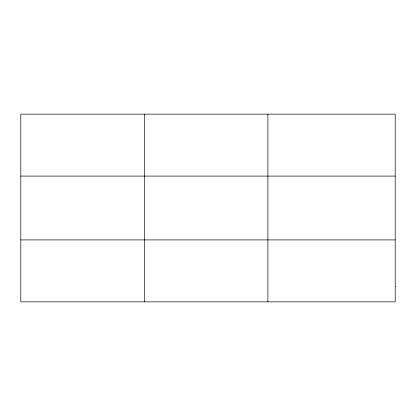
<?xml version="1.0" encoding="UTF-8"?>
<svg xmlns="http://www.w3.org/2000/svg" width="416" height="416" viewBox="0 0 416 416"><rect width="100%" height="100%" fill="white"/><g stroke="black" fill="none" stroke-linecap="round" stroke-linejoin="round"><path stroke-width="0.62" d="M144.352 301.844L144.352 114.156M267.904 301.844L267.904 114.156M20.8 176.093L395.2 176.093M20.8 239.907L395.2 239.907M395.2 286.359L395.2 301.844L20.8 301.844L20.8 114.156L395.2 114.156L395.2 286.359"/></g></svg>
